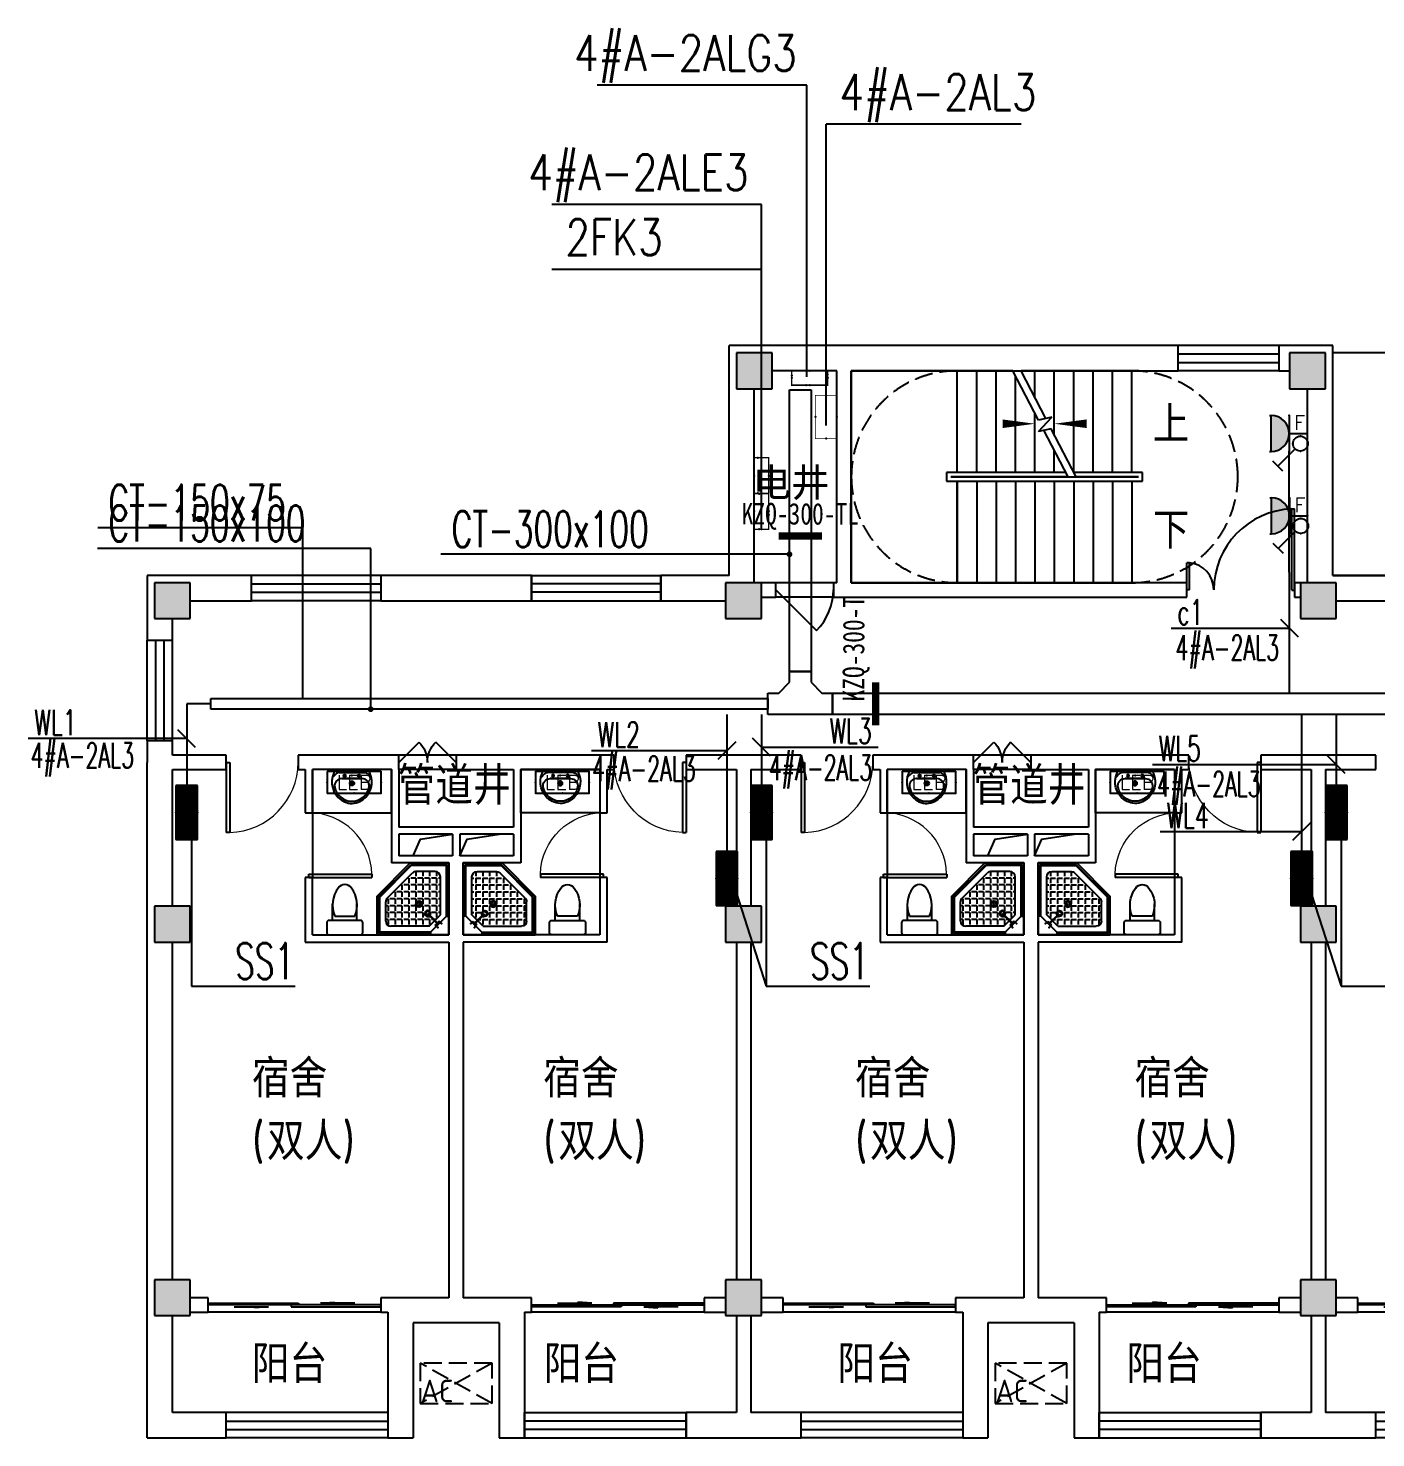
# Model space of a CAD drawing. Extents: x 1725663 to 4653551, y -550461 to 248782.
# Drawn here: x 2058594 to 2077350, y -247471 to -227853 of the extents above; entities that cross this region are included whole.
import ezdxf
from ezdxf.enums import TextEntityAlignment as Align

# ---------------------------------------------------------------- set-up
doc = ezdxf.new("R2010")
doc.units = 0
doc.header["$LTSCALE"] = 1000
doc.linetypes.add('DASH', pattern=[0.35, 0.25, -0.1])
for name, color, linetype in [('0-底图', 7, 'Continuous'), ('A-FLOR-STRS', 140, 'Continuous'), ('CABLETRAY', 4, 'Continuous'), ('CABLETRAY_DIM', 3, 'Continuous'), ('CLAYER', 7, 'Continuous'), ('COLUMN', 255, 'Continuous'), ('DBZ', 7, 'Continuous'), ('DIM-照明', 3, 'Continuous'), ('DIM-箱柜', 7, 'Continuous'), ('DIM_SYMB', 3, 'Continuous'), ('DOOR_FIRE', 4, 'Continuous'), ('EQUIP-插座', 3, 'Continuous'), ('EQUIP-照明', 3, 'Continuous'), ('EQUIP-箱柜', 3, 'Continuous'), ('PUB_HATCH', 8, 'Continuous'), ('PUB_TEXT', 7, 'Continuous'), ('STAIR', 2, 'Continuous'), ('TEL_TEXT', 7, 'Continuous'), ('WALL', 2, 'Continuous'), ('WINDOW', 4, 'Continuous'), ('WIRE-照明', 6, 'Continuous'), ('抗震支吊架', 2, 'Continuous'), ('洁具', 213, 'Continuous'), ('空调外机', 211, 'Continuous')]:
    doc.layers.add(name, color=color, linetype=linetype)
doc.styles.add('_TCH_DIM', font='SIMPLEX', dxfattribs={"width": 0.8, "height": 5, "bigfont": 'HZTXT'})
doc.styles.add('_TEL_DIM', font='SIMPLEX', dxfattribs={"width": 0.8, "height": 3.5, "bigfont": 'HZTXT'})
doc.styles.add('kzcad', font='', dxfattribs={"width": 0.8})
doc.styles.get("Standard").update_dxf_attribs({"font": 'geniso.shx', "bigfont": 'hztxt.shx'})
doc.styles.add('黑体', font='')
doc.styles.get('kzcad').set_extended_font_data('SimSun')
doc.styles.get('黑体').set_extended_font_data('SimHei')

# ---------------------------------------------------------------- blocks, each defined once
blk = doc.blocks.new('$equip_U$00000177(WIN7-PC-dian)')
at = {"const_width": 0.02}
blk.add_lwpolyline([(-0.6, 0.6), (0.6, 0.6), (0.6, 0), (-0.6, 0)], close=True, dxfattribs=at)
for p in [(0, 0.6), (-0.6, 0.3), (0, 0), (0.6, 0.3)]:
    blk.add_point(p)
at = {"color": 7, "style": '_TEL_DIM', "flags": 1}
for tag in ['A', 'REMARK']:
    blk.add_attdef(tag, text='', height=0.00002, dxfattribs=at).set_placement((0, 0), align=Align.MIDDLE_CENTER)
blk = doc.blocks.new('fdsefg')
at = {"layer": 'EQUIP-箱柜', "const_width": 20}
blk.add_lwpolyline([(21301, 11505), (21801, 11505), (21801, 11305), (21301, 11305)], close=True, dxfattribs=at)
at = {"layer": 'EQUIP-箱柜'}
for p in [(21601, 11505), (21301, 11355), (21801, 11372)]:
    blk.add_point(p, dxfattribs=at)
blk = doc.blocks.new('$equip_U$00000181(WIN7-PC-dian)')
for p in [(0, 0.4), (-0.5, 0.2), (0, 0), (0.5, 0.2)]:
    blk.add_point(p)
at = {"xscale": 0.002, "yscale": 0.002, "zscale": 0.002}
blk.add_blockref('fdsefg', (-43.101, -22.61), dxfattribs=at)
at = {"color": 7, "style": '_TEL_DIM', "flags": 1}
for tag in ['A', 'REMARK']:
    blk.add_attdef(tag, text='', height=0.00002, dxfattribs=at).set_placement((0, 0), align=Align.MIDDLE_CENTER)
at = {"color": 7, "style": '_TEL_DIM'}
blk.add_attdef('$TEXT$', text='', height=0.00002, dxfattribs=at).set_placement((0.1, 0), align=Align.MIDDLE_CENTER)
blk = doc.blocks.new('*X490')
at = {"color": 0}
for p, q in [((-250, 33), (-83, 200)), ((-250, 68), (-118, 200)), ((-250, 104), (-154, 200)), ((-250, 139), (-189, 200)), ((-250, 174), (-224, 200)), ((-247, 0), (-47, 200)), ((-212, 0), (-12, 200)), ((-177, 0), (23, 200)), ((-141, 0), (59, 200)), ((-106, 0), (94, 200)), ((-71, 0), (129, 200)), ((-35, 0), (165, 200)), ((0, 0), (200, 200)), ((35, 0), (235, 200)), ((71, 0), (250, 179)), ((106, 0), (250, 144)), ((141, 0), (250, 109)), ((177, 0), (250, 73)), ((212, 0), (250, 38)), ((247, 0), (250, 3))]:
    blk.add_line(p, q, dxfattribs=at)
blk = doc.blocks.new('$equip$00002943')
for p, q in [((-0.75, 0.6), (-0.75, 0)), ((0.75, 0.6), (-0.75, 0.6)), ((0.75, 0), (0.75, 0.6)), ((-0.75, 0), (0.75, 0))]:
    blk.add_line(p, q)
for points, const_width in [([(-0.75, 0.3), (0.75, 0.3)], 0.6), ([(-0.75, 0.6), (-0.75, 0), (0.75, 0), (0.75, 0.6), (-0.75, 0.6), (-0.75, 0)], 0.02)]:
    blk.add_lwpolyline(points, dxfattribs=dict(const_width=const_width))
for p in [(0, 0.6), (-0.75, 0.3), (0, 0), (0.75, 0.3)]:
    blk.add_point(p)
at = {"xscale": 0.00300000000061118, "yscale": 0.00300000000061118, "zscale": 0.00300000000061118}
blk.add_blockref('*X490', (0, 0), dxfattribs=at)
at = {"color": 7, "style": '_TEL_DIM', "flags": 1}
for tag in ['A', 'REMARK']:
    blk.add_attdef(tag, text='', height=0.00002, dxfattribs=at).set_placement((0, 0), align=Align.MIDDLE_CENTER)
blk = doc.blocks.new('$equip$00001764')
for p, q in [((-0.5, 1.05), (-0.5, 1)), ((-0.5, 1), (0.5, 1)), ((0.5, 1.05), (0.5, 1)), ((0.5, 0.5), (-0.5, 0.5)), ((0, 0.5), (0, 0))]:
    blk.add_line(p, q)
blk.add_arc((0, 1), 0.5, 180, 0)
for p in [(-0.5, 0.5), (0.5, 0.5), (0, 0)]:
    blk.add_point(p)
for points in [[(0.433, 0.75), (-0.433, 0.75), (0.5, 1), (-0.5, 1)], [(0.25, 0.567), (-0.25, 0.567), (0.433, 0.75), (-0.433, 0.75)], [(0, 0.5), (0, 0.5), (0.25, 0.567), (-0.25, 0.567)]]:
    blk.add_solid(points)
at = {"color": 7, "style": '_TEL_DIM'}
blk.add_attdef('$TEXT$', text='', height=0.4, dxfattribs=at).set_placement((0.303, 0.211), align=Align.MIDDLE_CENTER)
at = {"color": 7, "style": '_TEL_DIM', "flags": 1}
blk.add_attdef('A', text='', height=0.00002, dxfattribs=at).set_placement((0, 0), align=Align.MIDDLE_CENTER)
blk = doc.blocks.new('$equip$00002327')
for p, q in [((0.147, 0.356), (0.625, 0.833)), ((0.484, 0.975), (0.766, 0.692))]:
    blk.add_line(p, q)
blk.add_circle((0, 0.208), 0.208)
for p in [(0, 0.417), (-0.208, 0.208), (0, 0), (0.208, 0.208)]:
    blk.add_point(p)
at = {"color": 7, "flags": 1}
blk.add_attdef('A', text='', height=0.00002, dxfattribs=at).set_placement((0, 0), align=Align.MIDDLE_CENTER)
blk = doc.blocks.new('$equip$00002908')
for p, q in [((0.75, 0.6), (-0.75, 0.6)), ((-0.75, 0.6), (-0.75, 0)), ((0.75, 0), (0.75, 0.6)), ((-0.75, 0), (0.75, 0))]:
    blk.add_line(p, q)
at = {"const_width": 0.04}
blk.add_lwpolyline([(-0.75, 0.6), (-0.75, 0), (0.75, 0), (0.75, 0.6), (-0.75, 0.6), (-0.75, 0)], dxfattribs=at)
for p in [(0, 0.6), (-0.75, 0.3), (0, 0), (0.75, 0.3)]:
    blk.add_point(p)
at = {"color": 7, "style": '_TEL_DIM'}
blk.add_attdef('$TEXT$', text='', height=0.4, dxfattribs=at).set_placement((0, 0.3), align=Align.MIDDLE_CENTER)
at = {"color": 7, "style": '_TEL_DIM', "flags": 1}
for tag in ['A', 'REMARK']:
    blk.add_attdef(tag, text='', height=0.00002, dxfattribs=at).set_placement((0, 0), align=Align.MIDDLE_CENTER)
blk = doc.blocks.new('1F平面-CAD导入_dwg_Drawing4_t3_dwg_$plan$00001613-474159-1F-927810-1F')
at = {"layer": '洁具'}
for p, q in [((-30, 250), (-170, 250)), ((-200, 170), (-430, 170)), ((-260, -140), (-260, 140)), ((-200, -170), (-200, -220)), ((-170, -250), (-30, -250))]:
    blk.add_line(p, q, dxfattribs=at)
for points in [[(-200, 220), (-200, 170), (-200, -170), (-430, -170)], [(0, -220), (0, 220)]]:
    blk.add_lwpolyline(points, dxfattribs=at)
for centre, radius, start, end in [((-170, 220), 30, 90, 180), ((-30, 220), 30, 0, 90), ((-590, 0), 110, 123.4509, 236.5491), ((-413, -227), 398, 67.4505, 126.6381), ((-413, 227), 398, 233.3619, 292.5495), ((-170, -220), 30, 180, 270), ((-30, -220), 30, 270, 0)]:
    blk.add_arc(centre, radius, start, end, dxfattribs=at)
blk = doc.blocks.new('$lvtry$00000169')
at = {"color": 0}
for p, q in [((259, -36), (259, 0)), ((259, -36), (36, -259)), ((276, -120), (120, -276)), ((144, -151), (291, -298)), ((151, -144), (298, -291)), ((259, -24), (976, -24)), ((259, -36), (964, -36)), ((270, -213), (270, -143)), ((276, -120), (808, -120)), ((366, -213), (366, -143)), ((462, -213), (462, -143)), ((558, -213), (558, -143)), ((655, -213), (655, -143)), ((751, -213), (751, -143)), ((847, -213), (847, -143)), ((880, -192), (880, -460)), ((964, -36), (976, -24)), ((964, -36), (964, -525)), ((976, -24), (976, -530)), ((36, -259), (0, -259)), ((24, -259), (24, -976)), ((36, -259), (36, -964)), ((120, -276), (120, -808)), ((120, -309), (147, -309)), ((173, -309), (173, -239)), ((173, -309), (243, -309)), ((173, -405), (173, -335)), ((183, -213), (205, -213)), ((220, -213), (243, -213)), ((270, -213), (340, -213)), ((270, -263), (270, -239)), ((270, -405), (270, -335)), ((334, -309), (340, -309)), ((366, -213), (436, -213)), ((366, -309), (366, -239)), ((366, -309), (436, -309)), ((366, -405), (366, -335)), ((462, -213), (532, -213)), ((462, -309), (462, -239)), ((462, -309), (532, -309)), ((462, -405), (462, -335)), ((558, -213), (628, -213)), ((558, -309), (558, -239)), ((558, -309), (628, -309)), ((558, -405), (558, -335)), ((655, -213), (725, -213)), ((655, -309), (655, -239)), ((655, -309), (725, -309)), ((655, -405), (655, -335)), ((751, -213), (821, -213)), ((751, -309), (751, -239)), ((751, -309), (821, -309)), ((751, -405), (751, -335)), ((847, -213), (880, -213)), ((847, -309), (847, -239)), ((847, -309), (880, -309)), ((847, -405), (847, -335)), ((120, -405), (147, -405)), ((120, -501), (147, -501)), ((173, -405), (243, -405)), ((173, -501), (173, -431)), ((173, -501), (243, -501)), ((173, -598), (173, -528)), ((270, -405), (340, -405)), ((270, -501), (270, -431)), ((270, -501), (340, -501)), ((270, -598), (270, -528)), ((366, -405), (379, -405)), ((366, -501), (366, -431)), ((366, -501), (436, -501)), ((366, -598), (366, -528)), ((462, -405), (532, -405)), ((462, -501), (462, -431)), ((462, -501), (532, -501)), ((462, -598), (462, -528)), ((859, -511), (511, -859)), ((964, -525), (525, -964)), ((976, -530), (530, -976)), ((558, -405), (628, -405)), ((558, -501), (558, -431)), ((558, -501), (628, -501)), ((558, -598), (558, -528)), ((655, -405), (725, -405)), ((655, -501), (655, -431)), ((655, -501), (725, -501)), ((655, -598), (655, -528)), ((751, -405), (821, -405)), ((751, -501), (751, -431)), ((751, -501), (821, -501)), ((751, -598), (751, -528)), ((847, -405), (880, -405)), ((847, -501), (847, -431)), ((847, -501), (867, -501)), ((964, -525), (976, -530)), ((120, -598), (147, -598)), ((120, -694), (147, -694)), ((173, -598), (243, -598)), ((173, -694), (173, -624)), ((173, -694), (243, -694)), ((173, -790), (173, -720)), ((270, -598), (340, -598)), ((270, -694), (270, -624)), ((270, -694), (340, -694)), ((270, -790), (270, -720)), ((366, -598), (436, -598)), ((366, -694), (366, -624)), ((366, -694), (436, -694)), ((366, -790), (366, -720)), ((462, -598), (532, -598)), ((462, -694), (462, -624)), ((462, -694), (532, -694)), ((462, -790), (462, -720)), ((558, -598), (628, -598)), ((558, -694), (558, -624)), ((558, -694), (628, -694)), ((558, -790), (558, -720)), ((655, -598), (725, -598)), ((655, -694), (655, -624)), ((655, -694), (676, -694)), ((751, -598), (773, -598)), ((36, -964), (24, -976)), ((24, -976), (530, -976)), ((36, -964), (525, -964)), ((120, -790), (147, -790)), ((173, -790), (243, -790)), ((173, -878), (173, -816)), ((192, -880), (460, -880)), ((270, -790), (340, -790)), ((270, -880), (270, -816)), ((366, -790), (436, -790)), ((366, -880), (366, -816)), ((462, -790), (532, -790)), ((462, -880), (462, -816)), ((525, -964), (530, -976)), ((558, -790), (580, -790))]:
    blk.add_line(p, q, dxfattribs=at)
blk.add_lwpolyline([(0, 0), (0, -1000), (540, -1000), (1000, -540), (1000, 0)], close=True)
for points in [[(0, 0), (0, -1000)], [(0, 0), (1000, 0)], [(1000, 0), (1000, -540)], [(136, -190), (148, -178), (132, -162), (121, -174)], [(190, -136), (178, -148), (162, -132), (174, -121)], [(1000, -540), (540, -1000)], [(0, -1000), (540, -1000)]]:
    blk.add_lwpolyline(points, close=True, dxfattribs=at)
for radius in [43.8, 31.1]:
    blk.add_circle((416, -428), radius, dxfattribs=at)
for centre, radius, start, end in [((808, -192), 72, 0, 90), ((296, -296), 40.6, 142.583, 128.4197), ((296, -296), 28.6, 145.828, 125.6599), ((808, -460), 72, 315, 0), ((192, -808), 72, 180, 270), ((460, -808), 72, 270, 315)]:
    blk.add_arc(centre, radius, start, end, dxfattribs=at)
for p in [(103, -156, 0), (156, -102, 0), (416, -428, 0)]:
    blk.add_point(p, dxfattribs=at)
blk = doc.blocks.new('$lvtry$00000178')
at = {"color": 0}
for p, q in [((-238, 0), (238, 0)), ((-214, -36), (-272, -91)), ((-180, -23), (180, -23)), ((-142, -105), (140, -105)), ((140, -105), (-142, -105)), ((216, -37), (268, -91))]:
    blk.add_line(p, q, dxfattribs=at)
blk.add_lwpolyline([(-104, -430, 0.224698), (110, -425, 0.348046), (269, -79), (239, 0), (-241, 0), (-271, -79, 0.356844)], format="xyb", close=True, dxfattribs=at)
for centre, radius in [((-100, -65), 16.3), ((1, -172), 31.6), ((100, -65), 16.3)]:
    blk.add_circle(centre, radius, dxfattribs=at)
at = {"color": 0, "lineweight": 13}
blk.add_circle((1, -172), 23, dxfattribs=at)
at = {"color": 0}
for centre, radius, start, end in [((-142, -205), 100, 90, 190.5602), ((-180, -73), 50, 90, 133.181), ((140, -205), 100, 349.4398, 90), ((180, -73), 50, 44.5607, 90), ((-1, -179), 243, 190.5602, 349.4398)]:
    blk.add_arc(centre, radius, start, end, dxfattribs=at)
for p in [(0, -65), (1, -172)]:
    blk.add_point(p, dxfattribs=at)
blk = doc.blocks.new('A$C70365C93')
at = {"layer": '洁具'}
blk.add_lwpolyline([(-1900, 2300), (-1900, 1700), (-800, 1700), (-800, 2300)], close=True, dxfattribs=at)
blk.add_blockref('$lvtry$00000178', (-1350, 2280), dxfattribs=at)
at = {"layer": '洁具', "rotation": 180}
blk.add_blockref('$lvtry$00000169', (0, 0), dxfattribs=at)
at = {"layer": '洁具', "extrusion": (0, 0, -1), "xscale": -1, "zscale": -1, "rotation": 90}
blk.add_blockref('1F平面-CAD导入_dwg_Drawing4_t3_dwg_$plan$00001613-474159-1F-927810-1F', (1450, 0), dxfattribs=at)
blk = doc.blocks.new('A$Cf5a72a1b')
at = {"layer": '空调外机', "linetype": 'DASH'}
for p, q in [((1000, 563), (0, 0)), ((1000, 0), (0, 563))]:
    blk.add_line(p, q, dxfattribs=at)
blk.add_lwpolyline([(1000, 563), (0, 563), (0, 0), (1000, 0)], close=True, dxfattribs=at)
at = {"layer": 'PUB_TEXT'}
blk.add_text('AC', height=315, dxfattribs=at).set_placement((5, 18))
blk = doc.blocks.new('$DorLib2D$00000131')
at = {"color": 0, "linetype": 'Continuous'}
for p, q in [((0.15, 0.125), (0.2319, 0.1973)), ((0.2319, 0.1973), (0.2319, 0.125)), ((-0.5, 0.125), (-0.5, 0)), ((0.0192, 0.125), (-0.5, 0.125)), ((0.0192, 0), (0.0192, 0.125)), ((0.35, 0.125), (0.15, 0.125)), ((-0.5, 0), (0.0192, 0)), ((-0.024, 0), (0.5, 0)), ((-0.024, -0.125), (-0.024, 0)), ((0.5, 0), (0.5, -0.125)), ((-0.35, -0.125), (-0.15, -0.125)), ((-0.2319, -0.1973), (-0.2319, -0.125)), ((-0.15, -0.125), (-0.2319, -0.1973)), ((0.5, -0.125), (-0.024, -0.125))]:
    blk.add_line(p, q, dxfattribs=at)
blk = doc.blocks.new('$WINLIB2D$00000001')
at = {"color": 0}
for points in [[(-0.5, 0.5), (-0.5, -0.5)], [(-0.5, 0.5), (0.5, 0.5)], [(0.5, -0.5), (0.5, 0.5)], [(0.5, 0.1667), (-0.5, 0.1667)], [(0.5, -0.1667), (-0.5, -0.1667)], [(-0.5, -0.5), (0.5, -0.5)]]:
    blk.add_lwpolyline(points, dxfattribs=at)
blk = doc.blocks.new('$DorLib2D$00000116')
at = {"color": 0}
for p, q in [((-0.5, 0), (-0.146, 0.354)), ((0.5, 0), (0.146, 0.354))]:
    blk.add_line(p, q, dxfattribs=at)
for centre, start, end in [((-0.5, 0), 0, 45), ((0.5, 0), 135, 180)]:
    blk.add_arc(centre, 0.5, start, end, dxfattribs=at)
blk = doc.blocks.new('$DorLib2D$00000001')
for p, q in [((0.45, 0.975), (0.5, 0.975)), ((0.45, 0), (0.45, 0.975)), ((0.5, 0), (0.5, 0.975)), ((0.5, 0), (0.45, 0))]:
    blk.add_line(p, q)
at = {"lineweight": 13}
blk.add_arc((0.475, 0), 0.975, 91.4693, 180, dxfattribs=at)
blk = doc.blocks.new('$DorLib2D$00000114')
at = {"color": 0}
blk.add_line((0.5, 0), (-0.207, 0.707), dxfattribs=at)
blk.add_arc((0.5, 0), 1, 135, 180, dxfattribs=at)
blk = doc.blocks.new('$DorLib2D$00000225')
at = {"color": 0}
for p, q in [((0.475, -0.001), (0.475, 0.752)), ((0.475, 0.752), (0.5, 0.752)), ((0.5, -0.001), (0.5, 0.752)), ((-0.5, 0), (-0.5, 0.252)), ((-0.475, 0.252), (-0.5, 0.252)), ((-0.475, 0), (-0.475, 0.252)), ((-0.475, 0), (-0.5, 0)), ((0.475, -0.001), (0.5, -0.001))]:
    blk.add_line(p, q, dxfattribs=at)
for centre, radius, start, end in [((0.505, -0.002), 0.755, 92.2493, 179.7238), ((-0.501, 0.003), 0.251, 359.7899, 84.0974)]:
    blk.add_arc(centre, radius, start, end, dxfattribs=at)
blk = doc.blocks.new('ghgd')
at = {"layer": 'PUB_HATCH'}
for points in [[(1505207, -151237.8), (1505207, -151737.8), (1505707, -151737.8), (1505707, -151237.8)], [(1512907, -151237.8), (1512907, -151737.8), (1513407, -151737.8), (1513407, -151237.8)], [(1497107, -154937.8), (1497607, -154937.8), (1497607, -154437.8), (1497107, -154437.8)], [(1505057, -154937.8), (1505557, -154937.8), (1505557, -154437.8), (1505057, -154437.8)], [(1513057, -154937.8), (1513557, -154937.8), (1513557, -154437.8), (1513057, -154437.8)], [(1497107, -159437.8), (1497607, -159437.8), (1497607, -158937.8), (1497107, -158937.8)], [(1505057, -159437.8), (1505557, -159437.8), (1505557, -158937.8), (1505057, -158937.8)], [(1513057, -159437.8), (1513557, -159437.8), (1513557, -158937.8), (1513057, -158937.8)], [(1497107, -164637.8), (1497607, -164637.8), (1497607, -164137.8), (1497107, -164137.8)], [(1505057, -164637.8), (1505557, -164637.8), (1505557, -164137.8), (1505057, -164137.8)], [(1513057, -164637.8), (1513557, -164637.8), (1513557, -164137.8), (1513057, -164137.8)]]:
    blk.add_hatch(color=256, dxfattribs=at).paths.add_polyline_path(points)
for points in [[(1500707, -158237.8), (1500810.6, -158007.5), (1501257, -157937.8)], [(1501357, -158237.8), (1501460.6, -158007.5), (1501907, -157937.8)], [(1508707, -158237.8), (1508810.6, -158007.5), (1509257, -157937.8)], [(1509357, -158237.8), (1509460.6, -158007.5), (1509907, -157937.8)]]:
    blk.add_lwpolyline(points)
at = {"layer": 'A-FLOR-STRS'}
for p, q in [((1508282, -151487.8), (1506807, -151487.8)), ((1506807, -151487.8), (1506807, -154437.8)), ((1509057.4, -151487.8), (1508282, -151487.8)), ((1508282, -152902.8), (1508282, -151487.8)), ((1508282, -152902.8), (1508282, -151487.8)), ((1508552, -152902.8), (1508552, -151487.8)), ((1508822, -152902.8), (1508822, -151487.8)), ((1509414.2, -152174.4), (1509057.4, -151487.8)), ((1509092, -152902.8), (1509092, -151554.3)), ((1510712, -151487.8), (1509170.1, -151487.8)), ((1509515.3, -152152.1), (1509170.1, -151487.8)), ((1509362, -151857), (1509362, -151487.8)), ((1509632, -152376.6), (1509632, -151487.8)), ((1509902, -152896.2), (1509902, -151487.8)), ((1510172, -152902.8), (1510172, -151487.8)), ((1510442, -152902.8), (1510442, -151487.8)), ((1510712, -152902.8), (1510712, -151487.8)), ((1509362, -152902.8), (1509362, -152073.9)), ((1509596.6, -152134.1), (1509414.2, -152174.4)), ((1509414.7, -152332.3), (1509596.6, -152134.1)), ((1509589, -152293.8), (1509414.7, -152332.3)), ((1509823.9, -152962.8), (1509487.9, -152316.1)), ((1509936.6, -152962.8), (1509589, -152293.8)), ((1509632, -152902.8), (1509632, -152593.5)), ((1509792.7, -152902.8), (1508132, -152902.8)), ((1508132, -152902.8), (1508132, -153022.8)), ((1509823.9, -152962.8), (1508192, -152962.8)), ((1508192, -152962.8), (1508192, -152962.8)), ((1508192, -152962.8), (1509823.9, -152962.8)), ((1509823.9, -152962.8), (1508282, -152962.8)), ((1508282, -152962.8), (1510712, -152962.8)), ((1510862, -152902.8), (1509905.4, -152902.8)), ((1510712, -152962.8), (1509936.6, -152962.8)), ((1510802, -152962.8), (1509936.6, -152962.8)), ((1509936.6, -152962.8), (1510802, -152962.8)), ((1510712, -152962.8), (1510712, -152962.8)), ((1510802, -152962.8), (1510802, -152962.8)), ((1510862, -153022.8), (1510862, -152902.8)), ((1508132, -153022.8), (1510862, -153022.8)), ((1508282, -153022.8), (1508282, -154437.8)), ((1508282, -154437.8), (1508282, -153022.8)), ((1508552, -153022.8), (1508552, -154437.8)), ((1508822, -153022.8), (1508822, -154437.8)), ((1509092, -153022.8), (1509092, -154437.8)), ((1509362, -153022.8), (1509362, -154437.8)), ((1509632, -153022.8), (1509632, -154437.8)), ((1509902, -153022.8), (1509902, -154437.8)), ((1510172, -153022.8), (1510172, -154437.8)), ((1510442, -153022.8), (1510442, -154437.8)), ((1510712, -153022.8), (1510712, -154437.8)), ((1506807, -154437.8), (1508282, -154437.8)), ((1508282, -154437.8), (1510712, -154437.8))]:
    blk.add_line(p, q, dxfattribs=at)
at = {"layer": 'COLUMN'}
for p, q in [((1505207, -151237.8), (1505207, -151737.8)), ((1505707, -151237.8), (1505207, -151237.8)), ((1505707, -151737.8), (1505707, -151237.8)), ((1512907, -151237.8), (1512907, -151737.8)), ((1513407, -151237.8), (1512907, -151237.8)), ((1513407, -151737.8), (1513407, -151237.8)), ((1505207, -151737.8), (1505707, -151737.8)), ((1512907, -151737.8), (1513407, -151737.8)), ((1497607, -154437.8), (1497107, -154437.8)), ((1497107, -154437.8), (1497107, -154937.8)), ((1497607, -154937.8), (1497607, -154437.8)), ((1505557, -154437.8), (1505057, -154437.8)), ((1505057, -154437.8), (1505057, -154937.8)), ((1505557, -154937.8), (1505557, -154437.8)), ((1513557, -154437.8), (1513057, -154437.8)), ((1513057, -154437.8), (1513057, -154937.8)), ((1513557, -154937.8), (1513557, -154437.8)), ((1497107, -154937.8), (1497607, -154937.8)), ((1505057, -154937.8), (1505557, -154937.8)), ((1513057, -154937.8), (1513557, -154937.8)), ((1497607, -158937.8), (1497107, -158937.8)), ((1497107, -158937.8), (1497107, -159437.8)), ((1497607, -159437.8), (1497607, -158937.8)), ((1505557, -158937.8), (1505057, -158937.8)), ((1505057, -158937.8), (1505057, -159437.8)), ((1505557, -159437.8), (1505557, -158937.8)), ((1513557, -158937.8), (1513057, -158937.8)), ((1513057, -158937.8), (1513057, -159437.8)), ((1513557, -159437.8), (1513557, -158937.8)), ((1497107, -159437.8), (1497607, -159437.8)), ((1505057, -159437.8), (1505557, -159437.8)), ((1513057, -159437.8), (1513557, -159437.8)), ((1497607, -164137.8), (1497107, -164137.8)), ((1497107, -164137.8), (1497107, -164637.8)), ((1497607, -164637.8), (1497607, -164137.8)), ((1505557, -164137.8), (1505057, -164137.8)), ((1505057, -164137.8), (1505057, -164637.8)), ((1505557, -164637.8), (1505557, -164137.8)), ((1513557, -164137.8), (1513057, -164137.8)), ((1513057, -164137.8), (1513057, -164637.8)), ((1513557, -164637.8), (1513557, -164137.8)), ((1497107, -164637.8), (1497607, -164637.8)), ((1505057, -164637.8), (1505557, -164637.8)), ((1513057, -164637.8), (1513557, -164637.8))]:
    blk.add_line(p, q, dxfattribs=at)
at = {"layer": 'Defpoints'}
blk.add_lwpolyline([(1513507, -154337.8), (1514707, -154337.8), (1514707, -151237.8), (1513507, -151237.8)], dxfattribs=at)
at = {"layer": 'DIM_SYMB'}
for points in [[(1510847, -153700.3, 0, 0, 0), (1507544.5, -153700.3, 0, 0, 0), (1507544.5, -152225.3, 0, 0, 0), (1509362, -152225.3, 0, 120, 0), (1508912, -152225.3, 0, 0, 0)], [(1510847, -152225.3, 0, 0, 0), (1509632, -152225.3, 0, 120, 0), (1510082, -152225.3, 0, 0, 0)]]:
    blk.add_lwpolyline(points, format="xyseb", dxfattribs=at)
at = {"layer": 'DOOR_FIRE'}
for p, q in [((1506557, -154437.8, 100), (1505757, -154437.8, 100)), ((1506557, -154637.8, 100), (1505757, -154637.8, 100)), ((1501307, -156837.8), (1500507, -156837.8)), ((1509307, -156837.8), (1508507, -156837.8)), ((1501307, -157037.8), (1500507, -157037.8)), ((1509307, -157037.8), (1508507, -157037.8))]:
    blk.add_line(p, q, dxfattribs=at)
at = {"layer": 'STAIR', "color": 9, "linetype": 'DASH'}
for p, q in [((1506807, -152962.8), (1506807, -152962.8)), ((1512187, -152962.8), (1512187, -152962.8))]:
    blk.add_line(p, q, dxfattribs=at)
for points in [[(1508282, -151487.8, 0.4142136), (1506807, -152962.8)], [(1510712, -151487.8, -0.4142136), (1512187, -152962.8)], [(1508282, -154437.8, -0.4142136), (1506807, -152962.8)], [(1510712, -154437.8, 0.4142136), (1512187, -152962.8)]]:
    blk.add_lwpolyline(points, format="xyb", dxfattribs=at)
at = {"layer": 'WALL'}
for p, q in [((1506707, -151137.8), (1505107, -151137.8)), ((1505107, -154337.8), (1505107, -151137.8)), ((1511357, -151137.8), (1506707, -151137.8)), ((1511357, -151487.8), (1511357, -151137.8)), ((1513507, -151137.8), (1512757, -151137.8)), ((1512757, -151137.8), (1512757, -151487.8)), ((1513507, -154337.8), (1513507, -151137.8)), ((1506607, -151487.8), (1505707, -151487.8)), ((1506607, -154437.8), (1506607, -151487.8)), ((1506807, -154437.8), (1506807, -151487.8)), ((1506807, -151487.8), (1511357, -151487.8)), ((1512757, -151487.8), (1512907, -151487.8)), ((1505457, -154437.8), (1505457, -151737.8)), ((1513157, -154437.8), (1513157, -151737.8)), ((1497007, -154337.8), (1497007, -155237.8)), ((1498457, -154337.8), (1497007, -154337.8)), ((1498457, -154687.8), (1498457, -154337.8)), ((1502357, -154337.8), (1500257, -154337.8)), ((1500257, -154337.8), (1500257, -154687.8)), ((1502357, -154687.8), (1502357, -154337.8)), ((1505107, -154337.8), (1504157, -154337.8)), ((1504157, -154337.8), (1504157, -154687.8)), ((1514457, -154337.8), (1513507, -154337.8)), ((1505757, -154437.8), (1505557, -154437.8)), ((1505757, -154637.8), (1505757, -154437.8)), ((1506607, -154437.8), (1506557, -154437.8)), ((1506557, -154437.8), (1506557, -154637.8)), ((1511477, -154437.8), (1506807, -154437.8)), ((1511477, -154637.8), (1511477, -154437.8)), ((1513057, -154437.8), (1512977, -154437.8)), ((1512977, -154437.8), (1512977, -154637.8)), ((1497607, -154687.8), (1498457, -154687.8)), ((1500257, -154687.8), (1502357, -154687.8)), ((1504157, -154687.8), (1505057, -154687.8)), ((1505557, -154637.8), (1505757, -154637.8)), ((1506557, -154637.8), (1506707, -154637.8)), ((1506707, -154637.8), (1511477, -154637.8)), ((1512977, -154637.8), (1513057, -154637.8)), ((1513557, -154687.8), (1514457, -154687.8)), ((1497357, -155237.8), (1497357, -154937.8)), ((1497007, -155237.8), (1497357, -155237.8)), ((1497357, -156637.8), (1497007, -156637.8)), ((1497007, -156637.8), (1497007, -156937.8)), ((1497357, -156837.8), (1497357, -156637.8)), ((1497007, -159187.8), (1497007, -156937.8)), ((1498107, -156837.8), (1497357, -156837.8)), ((1498107, -157037.8), (1498107, -156837.8)), ((1499207, -156837.8), (1499107, -156837.8)), ((1499107, -156837.8), (1499107, -157037.8)), ((1500407, -156837.8), (1499207, -156837.8)), ((1500507, -156837.8), (1500407, -156837.8)), ((1500507, -157037.8), (1500507, -156837.8)), ((1502207, -156837.8), (1501307, -156837.8)), ((1501307, -156837.8), (1501307, -157037.8)), ((1503407, -156837.8), (1502207, -156837.8)), ((1503507, -156837.8), (1503407, -156837.8)), ((1503507, -157037.8), (1503507, -156837.8)), ((1505307, -156837.8), (1504507, -156837.8)), ((1504507, -156837.8), (1504507, -157037.8)), ((1506107, -156837.8), (1505307, -156837.8)), ((1506107, -157037.8), (1506107, -156837.8)), ((1507207, -156837.8), (1507107, -156837.8)), ((1507107, -156837.8), (1507107, -157037.8)), ((1508407, -156837.8), (1507207, -156837.8)), ((1508507, -156837.8), (1508407, -156837.8)), ((1508507, -157037.8), (1508507, -156837.8)), ((1510207, -156837.8), (1509307, -156837.8)), ((1509307, -156837.8), (1509307, -157037.8)), ((1511407, -156837.8), (1510207, -156837.8)), ((1511507, -156837.8), (1511407, -156837.8)), ((1511507, -157037.8), (1511507, -156837.8)), ((1513307, -156837.8), (1512507, -156837.8)), ((1512507, -156837.8), (1512507, -157037.8)), ((1514107, -156837.8), (1513307, -156837.8)), ((1514107, -157037.8), (1514107, -156837.8)), ((1497357, -158937.8), (1497357, -157037.8)), ((1497357, -157037.8), (1498107, -157037.8)), ((1499107, -157037.8), (1499207, -157037.8)), ((1499207, -157037.8), (1499207, -157637.8)), ((1500407, -157037.8), (1499307, -157037.8)), ((1499307, -157637.8), (1499307, -157037.8)), ((1500407, -157037.8), (1500407, -157837.8)), ((1500507, -157037.8), (1500507, -157837.8)), ((1501307, -157037.8), (1502107, -157037.8)), ((1502107, -157037.8), (1502107, -157837.8)), ((1503307, -157037.8), (1502207, -157037.8)), ((1502207, -157037.8), (1502207, -157837.8)), ((1503307, -157037.8), (1503307, -157637.8)), ((1503407, -157637.8), (1503407, -157037.8)), ((1503407, -157037.8), (1503507, -157037.8)), ((1504507, -157037.8), (1505207, -157037.8)), ((1505207, -157037.8), (1505207, -158937.8)), ((1505407, -157037.8), (1506107, -157037.8)), ((1505407, -157037.8), (1505407, -158937.8)), ((1507107, -157037.8), (1507207, -157037.8)), ((1507207, -157037.8), (1507207, -157637.8)), ((1508407, -157037.8), (1507307, -157037.8)), ((1507307, -157637.8), (1507307, -157037.8)), ((1508407, -157037.8), (1508407, -157837.8)), ((1508507, -157037.8), (1508507, -157837.8)), ((1509307, -157037.8), (1510107, -157037.8)), ((1510107, -157037.8), (1510107, -157837.8)), ((1511307, -157037.8), (1510207, -157037.8)), ((1510207, -157037.8), (1510207, -157837.8)), ((1511307, -157037.8), (1511307, -157637.8)), ((1511407, -157637.8), (1511407, -157037.8)), ((1511407, -157037.8), (1511507, -157037.8)), ((1512507, -157037.8), (1513207, -157037.8)), ((1513207, -157037.8), (1513207, -158937.8)), ((1513407, -157037.8), (1513407, -158937.8)), ((1513407, -157037.8), (1514107, -157037.8)), ((1499207, -157637.8), (1499307, -157637.8)), ((1503307, -157637.8), (1503407, -157637.8)), ((1507207, -157637.8), (1507307, -157637.8)), ((1511307, -157637.8), (1511407, -157637.8)), ((1500407, -157837.8), (1500407, -158337.8)), ((1501307, -157837.8), (1500507, -157837.8)), ((1502107, -157837.8), (1501307, -157837.8)), ((1502207, -157837.8), (1502207, -158337.8)), ((1508407, -157837.8), (1508407, -158337.8)), ((1509307, -157837.8), (1508507, -157837.8)), ((1510107, -157837.8), (1509307, -157837.8)), ((1510207, -157837.8), (1510207, -158337.8)), ((1501257, -157937.8), (1500507, -157937.8)), ((1500507, -157937.8), (1500507, -158237.8)), ((1501257, -157937.8), (1501257, -158237.8)), ((1502107, -157937.8), (1501357, -157937.8)), ((1501357, -157937.8), (1501357, -158237.8)), ((1502107, -157937.8), (1502107, -158237.8)), ((1509257, -157937.8), (1508507, -157937.8)), ((1508507, -157937.8), (1508507, -158237.8)), ((1509257, -157937.8), (1509257, -158237.8)), ((1510107, -157937.8), (1509357, -157937.8)), ((1509357, -157937.8), (1509357, -158237.8)), ((1510107, -157937.8), (1510107, -158237.8)), ((1501257, -158237.8), (1500507, -158237.8)), ((1502107, -158237.8), (1501357, -158237.8)), ((1509257, -158237.8), (1508507, -158237.8)), ((1510107, -158237.8), (1509357, -158237.8)), ((1501207, -158337.8), (1500407, -158337.8)), ((1501207, -158337.8), (1501207, -159337.8)), ((1501407, -158337.8), (1501407, -159337.8)), ((1502207, -158337.8), (1501407, -158337.8)), ((1509207, -158337.8), (1508407, -158337.8)), ((1509207, -158337.8), (1509207, -159337.8)), ((1509407, -158337.8), (1509407, -159337.8)), ((1510207, -158337.8), (1509407, -158337.8)), ((1499307, -158537.8), (1499207, -158537.8)), ((1499207, -158537.8), (1499207, -159437.8)), ((1499307, -159337.8), (1499307, -158537.8)), ((1503407, -158537.8), (1503307, -158537.8)), ((1503307, -158537.8), (1503307, -159337.8)), ((1503407, -159437.8), (1503407, -158537.8)), ((1507307, -158537.8), (1507207, -158537.8)), ((1507207, -158537.8), (1507207, -159437.8)), ((1507307, -159337.8), (1507307, -158537.8)), ((1511407, -158537.8), (1511307, -158537.8)), ((1511307, -158537.8), (1511307, -159337.8)), ((1511407, -159437.8), (1511407, -158537.8)), ((1497007, -164537.8), (1497007, -159187.8)), ((1497357, -164137.8), (1497357, -159437.8)), ((1499207, -159437.8), (1501207, -159437.8)), ((1499307, -159337.8), (1501207, -159337.8)), ((1501207, -159437.8), (1501207, -164387.8)), ((1503307, -159337.8), (1501407, -159337.8)), ((1503407, -159437.8), (1501407, -159437.8)), ((1501407, -159437.8), (1501407, -164387.8)), ((1505207, -159437.8), (1505207, -164137.8)), ((1505407, -159437.8), (1505407, -164137.8)), ((1507207, -159437.8), (1509207, -159437.8)), ((1507307, -159337.8), (1509207, -159337.8)), ((1509207, -159437.8), (1509207, -164387.8)), ((1511307, -159337.8), (1509407, -159337.8)), ((1511407, -159437.8), (1509407, -159437.8)), ((1509407, -159437.8), (1509407, -164387.8)), ((1513207, -159437.8), (1513207, -164137.8)), ((1513407, -159437.8), (1513407, -164137.8)), ((1497857, -164387.8), (1497607, -164387.8)), ((1497857, -164587.8), (1497857, -164387.8)), ((1500607, -164387.8), (1500257, -164387.8)), ((1500257, -164387.8), (1500257, -164587.8)), ((1501207, -164387.8), (1500607, -164387.8)), ((1502007, -164387.8), (1501407, -164387.8)), ((1502357, -164387.8), (1502007, -164387.8)), ((1502357, -164587.8), (1502357, -164387.8)), ((1505057, -164387.8), (1504757, -164387.8)), ((1504757, -164387.8), (1504757, -164587.8)), ((1505857, -164387.8), (1505557, -164387.8)), ((1505857, -164587.8), (1505857, -164387.8)), ((1508607, -164387.8), (1508257, -164387.8)), ((1508257, -164387.8), (1508257, -164587.8)), ((1509207, -164387.8), (1508607, -164387.8)), ((1510007, -164387.8), (1509407, -164387.8)), ((1510357, -164387.8), (1510007, -164387.8)), ((1510357, -164587.8), (1510357, -164387.8)), ((1513057, -164387.8), (1512757, -164387.8)), ((1512757, -164387.8), (1512757, -164587.8)), ((1513857, -164387.8), (1513557, -164387.8)), ((1513857, -164587.8), (1513857, -164387.8)), ((1497007, -166337.8), (1497007, -164537.8)), ((1497607, -164587.8), (1497857, -164587.8)), ((1500257, -164587.8), (1500357, -164587.8)), ((1500357, -164587.8), (1500357, -165987.8)), ((1502257, -164587.8), (1502257, -165987.8)), ((1502257, -164587.8), (1502357, -164587.8)), ((1504757, -164587.8), (1505057, -164587.8)), ((1505557, -164587.8), (1505857, -164587.8)), ((1508257, -164587.8), (1508357, -164587.8)), ((1508357, -164587.8), (1508357, -165987.8)), ((1510257, -164587.8), (1510257, -165987.8)), ((1510257, -164587.8), (1510357, -164587.8)), ((1512757, -164587.8), (1513057, -164587.8)), ((1513557, -164587.8), (1513857, -164587.8)), ((1497357, -165987.8), (1497357, -164637.8)), ((1501307, -164737.8), (1500707, -164737.8)), ((1500707, -164737.8), (1500707, -166337.8)), ((1501907, -164737.8), (1501307, -164737.8)), ((1501907, -164737.8), (1501907, -166337.8)), ((1505207, -164637.8), (1505207, -165987.8)), ((1505407, -164637.8), (1505407, -165987.8)), ((1508707, -164737.8), (1508707, -166337.8)), ((1509307, -164737.8), (1508707, -164737.8)), ((1509907, -164737.8), (1509307, -164737.8)), ((1509907, -164737.8), (1509907, -166337.8)), ((1513207, -164637.8), (1513207, -165987.8)), ((1513407, -164637.8), (1513407, -165987.8)), ((1498107, -165987.8), (1497357, -165987.8)), ((1498107, -166337.8), (1498107, -165987.8)), ((1500357, -165987.8), (1500357, -166337.8)), ((1502257, -166337.8), (1502257, -165987.8)), ((1505207, -165987.8), (1504507, -165987.8)), ((1504507, -165987.8), (1504507, -166337.8)), ((1506107, -165987.8), (1505407, -165987.8)), ((1506107, -166337.8), (1506107, -165987.8)), ((1508357, -165987.8), (1508357, -166337.8)), ((1510257, -166337.8), (1510257, -165987.8)), ((1513207, -165987.8), (1512507, -165987.8)), ((1512507, -165987.8), (1512507, -166337.8)), ((1514107, -165987.8), (1513407, -165987.8)), ((1514107, -166337.8), (1514107, -165987.8)), ((1497007, -166337.8), (1498107, -166337.8)), ((1500357, -166337.8), (1500707, -166337.8)), ((1501907, -166337.8), (1502257, -166337.8)), ((1504507, -166337.8), (1505307, -166337.8)), ((1505307, -166337.8), (1506107, -166337.8)), ((1508357, -166337.8), (1508707, -166337.8)), ((1509907, -166337.8), (1510257, -166337.8)), ((1512507, -166337.8), (1513307, -166337.8)), ((1513307, -166337.8), (1514107, -166337.8))]:
    blk.add_line(p, q, dxfattribs=at)
at = {"layer": 'WINDOW'}
for p, q in [((1499307, -157637.8), (1499307, -158537.8)), ((1503307, -157637.8), (1503307, -158537.8)), ((1507307, -157637.8), (1507307, -158537.8)), ((1511307, -157637.8), (1511307, -158537.8)), ((1500257, -164587.8), (1497857, -164587.8)), ((1504757, -164587.8), (1502357, -164587.8)), ((1508257, -164587.8), (1505857, -164587.8)), ((1512757, -164587.8), (1510357, -164587.8)), ((1516257, -164587.8), (1513857, -164587.8))]:
    blk.add_line(p, q, dxfattribs=at)
for name, p in [('A$C70365C93', (1501207, -159337.8)), ('A$C70365C93', (1509207, -159337.8)), ('A$Cf5a72a1b', (1500807.5, -165861.3)), ('A$Cf5a72a1b', (1508807.5, -165861.3))]:
    blk.add_blockref(name, p)
at = {"xscale": -1, "rotation": 359.9999999999999}
for p in [(1501407, -159337.8), (1509407, -159337.8)]:
    blk.add_blockref('A$C70365C93', p, dxfattribs=at)
at = {"layer": 'DOOR_FIRE', "zscale": 200}
for name, p, xscale, yscale, rotation in [('$DorLib2D$00000225', (1512227, -154537.8), -1500, -1500, 180), ('$DorLib2D$00000114', (1506157, -154537.8), 800, 800, 180), ('$DorLib2D$00000116', (1500907, -156937.8), 800, -800, 179.9999999994664), ('$DorLib2D$00000116', (1508907, -156937.8), 800, -800, 179.9999999994664)]:
    blk.add_blockref(name, p, dxfattribs=dict(at, xscale=xscale, yscale=yscale, rotation=rotation))
at = {"layer": 'WINDOW'}
for name, p, xscale, yscale, zscale, rotation in [('$WINLIB2D$00000001', (1512057, -151312.8), 1400, -350, 1400, 180), ('$WINLIB2D$00000001', (1499357, -154512.8), 1800, -350, 1800, 180.0000000000004), ('$WINLIB2D$00000001', (1503257, -154512.8), -1800, -350, -1800, 180), ('$WINLIB2D$00000001', (1497182, -155937.8), 1400, -350, 1400, 89.99999999999444), ('$DorLib2D$00000001', (1499257, -158087.8), 900, 900, 900, 269.9999999994664), ('$DorLib2D$00000001', (1503357, -158087.8), 900, -900, 900, 269.9999999994664), ('$DorLib2D$00000001', (1507257, -158087.8), 900, 900, 900, 269.9999999994664), ('$DorLib2D$00000001', (1511357, -158087.8), 900, -900, 900, 269.9999999994664), ('$DorLib2D$00000131', (1499057, -164487.8), 2400, 200, 2400, 180), ('$DorLib2D$00000131', (1503557, -164487.8), -2400, 200, -2400, 180), ('$DorLib2D$00000131', (1507057, -164487.8), 2400, 200, 2400, 180), ('$DorLib2D$00000131', (1511557, -164487.8), -2400, 200, -2400, 180), ('$DorLib2D$00000131', (1515057, -164487.8), 2400, 200, 2400, 180), ('$WINLIB2D$00000001', (1499232, -166162.8), 2249.999999993481, -350, 2249.999999993481, 179.999999999999), ('$WINLIB2D$00000001', (1503382, -166162.8), -2249.999999993481, -350, -2249.999999993481, 180), ('$WINLIB2D$00000001', (1507232, -166162.8), 2249.999999993481, -350, 2249.999999993481, 180.000000000003), ('$WINLIB2D$00000001', (1511382, -166162.8), -2249.999999993481, -350, -2249.999999993481, 180), ('$WINLIB2D$00000001', (1515232, -166162.8), 2249.999999993481, -350, 2249.999999993481, 179.999999999999)]:
    blk.add_blockref(name, p, dxfattribs=dict(at, xscale=xscale, yscale=yscale, zscale=zscale, rotation=rotation))
at = {"layer": 'WINDOW', "yscale": -1000}
for p, xscale, zscale in [((1498607, -156937.8), -1000, -1000), ((1504007, -156937.8), 1000, 1000), ((1506607, -156937.8), -1000, -1000), ((1512007, -156937.8), 1000, 1000)]:
    blk.add_blockref('$DorLib2D$00000001', p, dxfattribs=dict(at, xscale=xscale, zscale=zscale))
at = {"layer": 'CLAYER', "style": '黑体'}
blk.add_text('电井', height=394.3, dxfattribs=at).set_placement((1505429.7, -153238.9))
at = {"layer": 'CLAYER'}
for p in [(1500492.3, -157524.8), (1508492.3, -157524.8)]:
    blk.add_text('管道井', height=525, dxfattribs=at).set_placement(p)
at = {"layer": 'PUB_TEXT', "color": 7, "style": '_TCH_DIM'}
for s, p in [('上', (1511004.5, -152487.8)), ('下', (1511004.5, -153962.8))]:
    blk.add_text(s, height=506.4, dxfattribs=at).set_placement(p)
at = {"layer": 'PUB_TEXT'}
for s, p in [('宿舍', (1498463.7, -161601.6)), ('宿舍', (1502518.2, -161601.6)), ('宿舍', (1506857.7, -161601.6)), ('宿舍', (1510747.6, -161601.6)), ('(', (1498463.7, -162473.7)), ('双人', (1498673.7, -162473.7)), (')', (1499723.7, -162473.7)), ('(', (1502518.2, -162473.7)), ('双人', (1502728.2, -162473.7)), (')', (1503778.2, -162473.7)), ('(', (1506857.7, -162473.7)), ('双人', (1507067.7, -162473.7)), (')', (1508117.7, -162473.7)), ('(', (1510747.6, -162473.7)), ('双人', (1510957.6, -162473.7)), (')', (1512007.6, -162473.7)), ('阳台', (1498463.7, -165575.8)), ('阳台', (1502524.2, -165575.8)), ('阳台', (1506614.2, -165575.8)), ('阳台', (1510634, -165575.8))]:
    blk.add_text(s, height=525, dxfattribs=at).set_placement(p)

msp = doc.modelspace()

# ---------------------------------------------------------------- linework, layer by layer
at = {"layer": 'CABLETRAY'}
for p, q in [((2069190, -236806), (2069190, -232887)), ((2069190, -232887), (2069490, -232887)), ((2069190, -236806), (2069190, -232887)), ((2069190, -232887), (2069490, -232887)), ((2069490, -232887), (2069490, -236806)), ((2069490, -232887), (2069490, -236806)), ((2069040, -237106), (2069190, -236956)), ((2069040, -237106), (2069190, -236956)), ((2069490, -236806), (2069190, -236806)), ((2069190, -236956), (2069190, -236806)), ((2069190, -236806), (2069490, -236806)), ((2069490, -236806), (2069190, -236806)), ((2069190, -236956), (2069190, -236806)), ((2069190, -236806), (2069490, -236806)), ((2069490, -236806), (2069490, -236956)), ((2069490, -236806), (2069490, -236956)), ((2069490, -236956), (2069640, -237106)), ((2069490, -236956), (2069640, -237106)), ((2068890, -237406), (2068890, -237106)), ((2068890, -237106), (2069040, -237106)), ((2068890, -237406), (2068890, -237106)), ((2068890, -237106), (2069040, -237106)), ((2069640, -237106), (2069790, -237106)), ((2069640, -237106), (2069790, -237106)), ((2069790, -237406), (2069790, -237106)), ((2069790, -237106), (2156280, -237106)), ((2069790, -237106), (2069790, -237406)), ((2069790, -237106), (2069790, -237406)), ((2069790, -237406), (2069790, -237106)), ((2069790, -237106), (2148573, -237106)), ((2061137, -237331), (2061137, -237181)), ((2061137, -237181), (2068890, -237181)), ((2061137, -237331), (2061137, -237181)), ((2061137, -237181), (2068890, -237181)), ((2068890, -237331), (2061137, -237331)), ((2068890, -237331), (2061137, -237331)), ((2068890, -237181), (2068890, -237331)), ((2068890, -237181), (2068890, -237331)), ((2069790, -237406), (2068890, -237406)), ((2069790, -237406), (2068890, -237406)), ((2156280, -237406), (2069790, -237406)), ((2148573, -237406), (2069790, -237406))]:
    msp.add_line(p, q, dxfattribs=at)
at = {"layer": 'CABLETRAY_DIM'}
for p, q in [((2062414, -234807), (2059561, -234807)), ((2062414, -234807), (2059561, -234807)), ((2062414, -237181), (2062414, -234807)), ((2062414, -237181), (2062414, -234807)), ((2063361, -235095), (2059560, -235095)), ((2063361, -237331), (2063361, -235095)), ((2067024, -235175), (2064338, -235175)), ((2069190, -235175), (2067024, -235175))]:
    msp.add_line(p, q, dxfattribs=at)
at = {"layer": 'CABLETRAY_DIM', "const_width": 40}
for points in [[(2069210, -235175, 1), (2069170, -235175, 1)], [(2063361, -237351, 1), (2063361, -237311, 1)]]:
    msp.add_lwpolyline(points, format="xyb", close=True, dxfattribs=at)
at = {"layer": 'DBZ'}
for p, q in [((2069432, -228646), (2066512, -228646)), ((2069432, -232704), (2069432, -228646)), ((2072413, -229190), (2069700, -229190)), ((2069700, -233384), (2069700, -229190)), ((2068800, -230306), (2065880, -230306)), ((2068800, -234826), (2068800, -230306)), ((2068800, -231210), (2065880, -231210))]:
    msp.add_line(p, q, dxfattribs=at)
at = {"layer": 'DIM-照明'}
for p, q in [((2076274, -236330), (2076026, -236082)), ((2076274, -236330), (2076026, -236082)), ((2060924, -237864), (2060676, -237616)), ((2060924, -237864), (2060676, -237616)), ((2068924, -237983), (2068676, -237735)), ((2068924, -237983), (2068676, -237735)), ((2068441, -237785), (2068193, -238032)), ((2068441, -237785), (2068193, -238032)), ((2076924, -238226), (2076676, -237979)), ((2076924, -238226), (2076676, -237979)), ((2076441, -238912), (2076193, -239159)), ((2076441, -238912), (2076193, -239159))]:
    msp.add_line(p, q, dxfattribs=at)
for points in [[(2075319, -236206), (2074500, -236206)], [(2075319, -236206), (2074500, -236206)], [(2076150, -236206), (2075319, -236206)], [(2076150, -236206), (2075319, -236206)], [(2059259, -237740), (2058594, -237740)], [(2059259, -237740), (2058594, -237740)], [(2060800, -237740), (2059259, -237740)], [(2060800, -237740), (2059259, -237740)], [(2067195, -237909), (2066433, -237909)], [(2067195, -237909), (2066433, -237909)], [(2068317, -237909), (2067195, -237909)], [(2068317, -237909), (2067195, -237909)], [(2068800, -237859), (2069662, -237859)], [(2068800, -237859), (2069662, -237859)], [(2069662, -237859), (2070423, -237859)], [(2069662, -237859), (2070423, -237859)], [(2075006, -238103), (2074244, -238103)], [(2075006, -238103), (2074244, -238103)], [(2076800, -238103), (2075006, -238103)], [(2076800, -238103), (2075006, -238103)], [(2075124, -239036), (2074351, -239036)], [(2075124, -239036), (2074351, -239036)], [(2076317, -239036), (2075124, -239036)], [(2076317, -239036), (2075124, -239036)]]:
    msp.add_lwpolyline(points, dxfattribs=at)
at = {"layer": 'DIM-箱柜'}
for p, q in [((2060866, -239145), (2060866, -241186)), ((2060866, -239145), (2060866, -241186)), ((2060866, -239145), (2060866, -241186)), ((2060866, -239145), (2060866, -241186)), ((2068866, -239145), (2068866, -241186)), ((2068866, -239145), (2068866, -241186)), ((2076866, -239145), (2076866, -241186)), ((2076866, -239145), (2076866, -241186)), ((2068450, -239896), (2068866, -241186)), ((2068450, -239896), (2068866, -241186)), ((2076450, -239896), (2076866, -241186)), ((2076450, -239896), (2076866, -241186)), ((2060866, -241186), (2062309, -241186)), ((2060866, -241186), (2062309, -241186)), ((2068866, -241186), (2070309, -241186)), ((2068866, -241186), (2070309, -241186)), ((2076866, -241186), (2078309, -241186)), ((2076866, -241186), (2078309, -241186))]:
    msp.add_line(p, q, dxfattribs=at)
at = {"layer": 'WIRE-照明'}
for p, q in [((2076150, -237106), (2076144, -233744)), ((2076150, -234936), (2076150, -234886)), ((2060800, -237256), (2060800, -238395)), ((2061137, -237256), (2060800, -237256)), ((2068317, -237406), (2068317, -239313)), ((2068800, -237406), (2068800, -238395)), ((2076317, -237406), (2076317, -239313)), ((2076800, -237406), (2076800, -238395))]:
    msp.add_line(p, q, dxfattribs=at)
at = {"layer": '抗震支吊架', "color": 2, "const_width": 100}
for points in [[(2069040, -234921), (2069640, -234921)], [(2070390, -237556), (2070390, -236956)]]:
    msp.add_lwpolyline(points, dxfattribs=at)

# ---------------------------------------------------------------- block references
at = {"layer": '0-底图'}
msp.add_blockref('ghgd', (563243, -81133), dxfattribs=at)
at = {"layer": 'EQUIP-插座'}
ref = msp.add_blockref('$equip$00001764', (2076394, -233494), dxfattribs=dict(at, xscale=500, yscale=500, zscale=500, rotation=90))
ref.add_attrib('$TEXT$', 'F', dxfattribs={"layer": '0', "color": 7, "height": 200, "style": '_TEL_DIM'}).set_placement((2076289, -233342), align=Align.MIDDLE_CENTER)
ref = msp.add_blockref('$equip$00001764', (2076400, -234639), dxfattribs=dict(at, xscale=500, yscale=500, zscale=500, rotation=90))
ref.add_attrib('$TEXT$', 'F', dxfattribs={"layer": '0', "color": 7, "height": 200, "style": '_TEL_DIM'}).set_placement((2076295, -234488), align=Align.MIDDLE_CENTER)
at = {"layer": 'EQUIP-照明', "xscale": 500, "yscale": 500, "zscale": 500, "rotation": 180}
for p in [(2076300, -233531), (2076306, -234677)]:
    msp.add_blockref('$equip$00002327', p, dxfattribs=at)
at = {"layer": 'EQUIP-箱柜'}
ref = msp.add_blockref('$equip_U$00000181(WIN7-PC-dian)', (2069471, -232621), dxfattribs=dict(at, xscale=500, yscale=500, zscale=500, rotation=180))
ref.add_attrib('$TEXT$', 'REMARK', dxfattribs={"layer": '0', "color": 7, "height": 0.01, "style": '_TEL_DIM'}).set_placement((2069421, -232621), align=Align.MIDDLE_CENTER)
at = {"layer": 'EQUIP-箱柜', "xscale": 500, "yscale": 500, "zscale": 500}
for name, p, rotation in [('$equip_U$00000177(WIN7-PC-dian)', (2069850, -233264), 90), ('$equip$00002943', (2060650, -238770), 270), ('$equip$00002943', (2068650, -238770), 270), ('$equip$00002943', (2076650, -238770), 270), ('$equip$00002943', (2068467, -239688), 90), ('$equip$00002943', (2076467, -239688), 90)]:
    msp.add_blockref(name, p, dxfattribs=dict(at, rotation=rotation))
at = {"layer": 'EQUIP-箱柜'}
ref = msp.add_blockref('$equip_U$00000181(WIN7-PC-dian)', (2068700, -234081), dxfattribs=dict(at, xscale=500, yscale=500, zscale=500, rotation=270))
ref.add_attrib('$TEXT$', 'REMARK', dxfattribs={"layer": '0', "color": 7, "height": 0.01, "style": '_TEL_DIM'}).set_placement((2068700, -234131), align=Align.MIDDLE_CENTER)
ref = msp.add_blockref('$equip_U$00000181(WIN7-PC-dian)', (2068700, -234576), dxfattribs=dict(at, xscale=500, yscale=500, zscale=500, rotation=270))
ref.add_attrib('$TEXT$', 'REMARK', dxfattribs={"layer": '0', "color": 7, "height": 0.01, "style": '_TEL_DIM'}).set_placement((2068700, -234626), align=Align.MIDDLE_CENTER)
at = {"layer": 'EQUIP-箱柜', "xscale": 500, "yscale": 500, "zscale": 500}
for p in [(2063131, -238499), (2066028, -238499), (2071131, -238499), (2074028, -238499)]:
    msp.add_blockref('$equip$00002908', p, dxfattribs=at).add_auto_attribs({'$TEXT$': 'LEB'})

# ---------------------------------------------------------------- texts
at = {"layer": 'CABLETRAY_DIM', "color": 7, "style": '_TEL_DIM', "width": 0.64}
for s, p in [('CT-150x75', (2059711, -234707)), ('CT-150x75', (2059711, -234707)), ('CT-150x100', (2059710, -234995)), ('CT-300x100', (2064488, -235075))]:
    msp.add_text(s, height=500, dxfattribs=at).set_placement(p)
at = {"layer": 'DBZ', "style": '_TEL_DIM', "width": 0.8}
for s, p in [('4#A-2ALG3', (2066190, -228449)), ('4#A-2AL3', (2069885, -228993)), ('4#A-2ALE3', (2065553, -230109)), ('2FK3', (2066071, -231013))]:
    msp.add_text(s, height=500, dxfattribs=at).set_placement(p)
at = {"layer": 'DIM-照明', "color": 7, "style": '_TEL_DIM', "width": 0.64}
for s, p in [('c1', (2074587, -236156)), ('c1', (2074587, -236156)), ('WL1', (2058681, -237690)), ('WL1', (2058681, -237690)), ('WL2', (2066521, -237859)), ('WL2', (2066521, -237859)), ('WL3', (2069749, -237809)), ('WL3', (2069749, -237809)), ('WL5', (2074331, -238053)), ('WL5', (2074331, -238053)), ('WL4', (2074439, -238986)), ('WL4', (2074439, -238986))]:
    msp.add_text(s, height=350, dxfattribs=at).set_placement(p)
at = {"layer": 'DIM-箱柜', "color": 7, "style": '_TEL_DIM', "width": 0.64}
for p in [(2061474, -241086), (2061474, -241086), (2069474, -241086), (2069474, -241086)]:
    msp.add_text('SS1', height=500, dxfattribs=at).set_placement(p)
at = {"layer": 'TEL_TEXT', "style": '_TEL_DIM', "width": 0.6}
for p in [(2074563, -236650), (2058627, -238149), (2066444, -238334), (2068901, -238319), (2074307, -238546)]:
    msp.add_text('4#A-2AL3', height=350, dxfattribs=at).set_placement(p)
at = {"layer": '抗震支吊架', "color": 2, "style": 'kzcad', "width": 0.8}
for s, rotation, p in [('KZQ-300-TL', 359.8854, (2069340, -234761)), ('KZQ-300-T', 89.8854, (2070231, -236489))]:
    msp.add_text(s, height=300, rotation=rotation, dxfattribs=at).set_placement(p, align=Align.CENTER)

doc.saveas('drawing.dxf')
